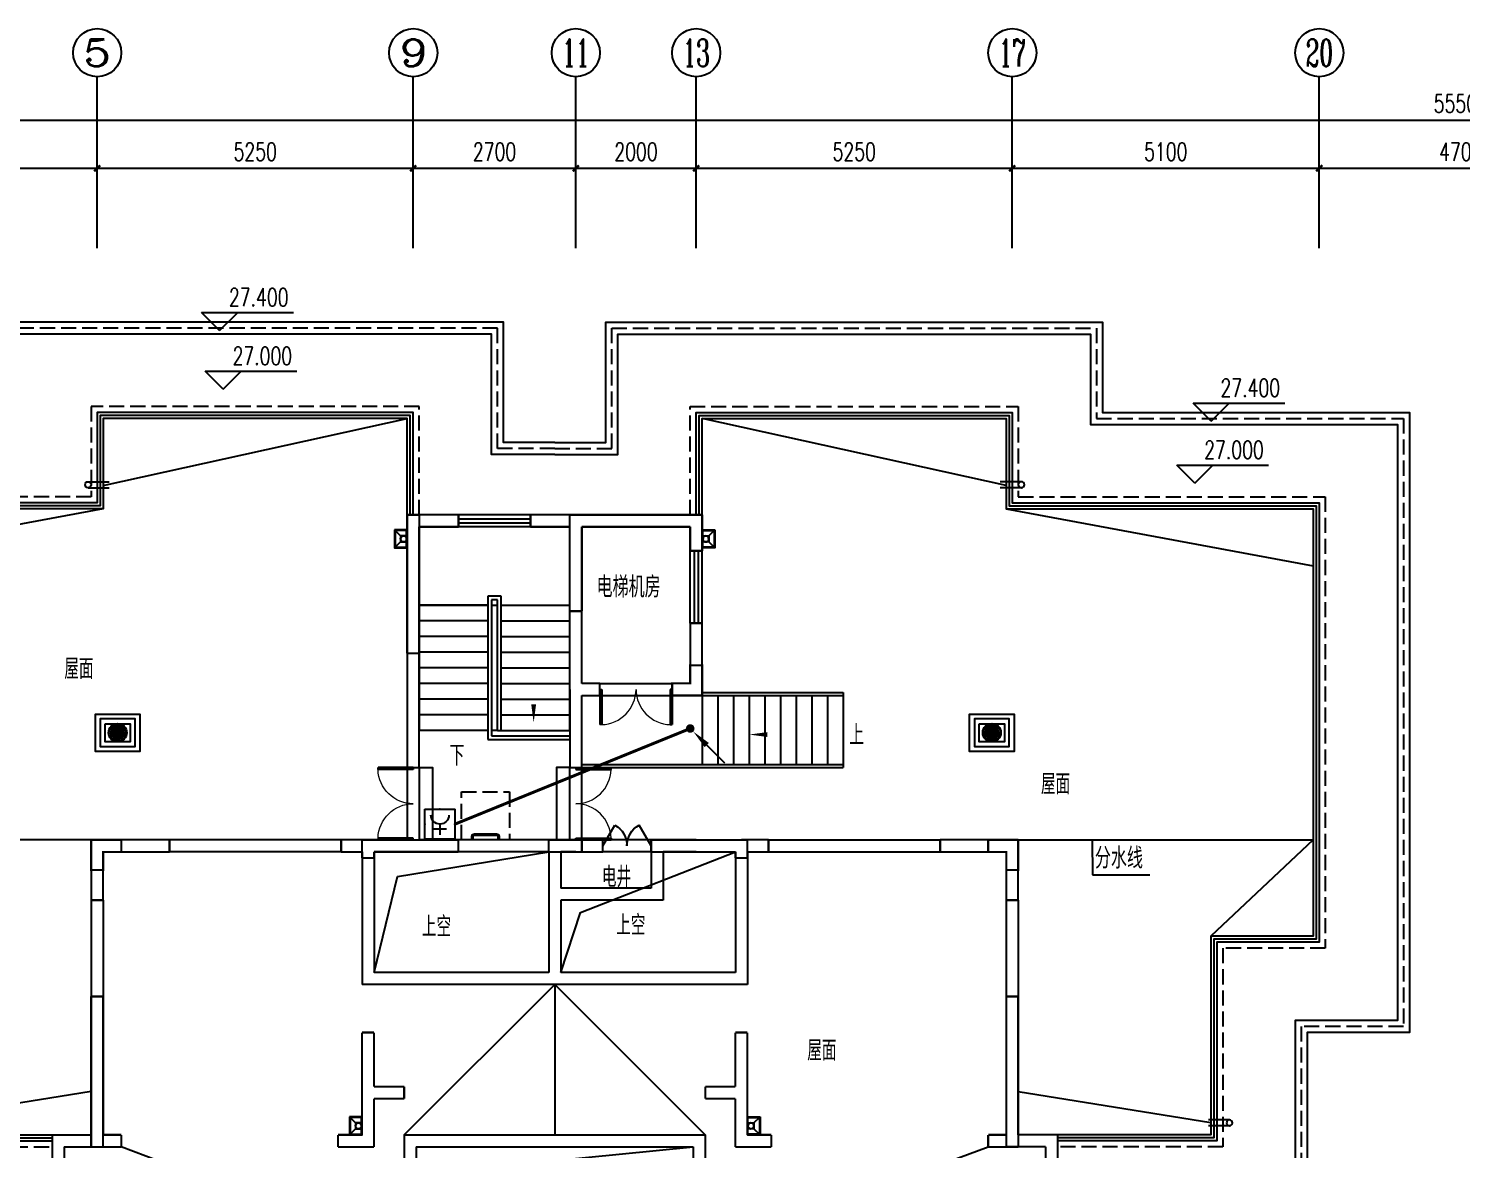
# Model space of a CAD drawing. Extents: x -993182 to -819982, y 169304 to 600104.
# Drawn here: x -888987 to -865189, y 243428 to 262045 of the extents above; entities that cross this region are included whole.
import ezdxf
from ezdxf.enums import TextEntityAlignment as Align

# ---------------------------------------------------------------- set-up
doc = ezdxf.new("R2010")
doc.units = 0
doc.header["$LTSCALE"] = 1000
doc.header["$MEASUREMENT"] = 0
doc.linetypes.add('DASH', pattern=[0.35, 0.25, -0.1])
for name, color, linetype in [('AXIS', 3, 'Continuous'), ('DIM_ELEV', 3, 'Continuous'), ('DIM_LEAD', 3, 'Continuous'), ('DIM_SYMB', 3, 'Continuous'), ('EQUIP-消防', 3, 'Continuous'), ('HATCH', 4, 'Continuous'), ('LWIRE', 4, 'Continuous'), ('PUB_HATCH', 8, 'Continuous'), ('PUB_TEXT', 7, 'Continuous'), ('STAIR', 2, 'Continuous'), ('WALL', 4, 'Continuous'), ('WINDOW', 2, 'Continuous'), ('WIRE-照明', 1, 'Continuous'), ('屋面', 139, 'Continuous'), ('栏杆', 169, 'Continuous'), ('面层', 215, 'Continuous')]:
    doc.layers.add(name, color=color, linetype=linetype)
doc.styles.add('_TCH_AXIS', font='COMPLEX', dxfattribs={"bigfont": 'GBCBIG'})
doc.styles.add('_TCH_DIM', font='SIMPLEX', dxfattribs={"bigfont": 'GBCBIG'})
doc.styles.add('_TCH_DIM_T3', font='SIMPLEX', dxfattribs={"width": 0.705882, "bigfont": 'GBCBIG'})
doc.styles.add('_TCH_WINDOW', font='ICED', dxfattribs={"width": 0.8, "height": 3.5, "bigfont": 'BZHZ'})
doc.styles.add('hnurban', font='tssdeng.shx', dxfattribs={"width": 0.8, "bigfont": 'tssdchn.shx'})
doc.styles.get("Standard").update_dxf_attribs({"font": 'gbenor.shx', "bigfont": 'gbcbig.shx'})
doc.dimstyles.new('_TCH_ARCH&&100', dxfattribs={"dimtxt": 297.5, "dimasz": 100, "dimexe": 250, "dimexo": 300, "dimgap": 126.25, "dimtad": 1, "dimdec": 0, "dimzin": 0, "dimdsep": 46, "dimtxsty": '_TCH_DIM_T3', "dimblk": 'ARCHTICK', "dimcen": 0.09, "dimclrt": 7, "dimazin": 2, "dimtfac": 1, "dimtdec": 0, "dimtix": 1, "dimtmove": 2, "dimatfit": 3, "dimfxl": 0, "dimtolj": 1, "dimtzin": 0, "dimarcsym": 0})

# ---------------------------------------------------------------- blocks, each defined once
blk = doc.blocks.new('A$C4E4A79F1')
at = {"color": 6}
for points in [[(0, 350), (0, 0)], [(100, 350), (100, 0)]]:
    blk.add_lwpolyline(points, dxfattribs=at)
blk.add_circle((50, 350), 50, dxfattribs=at)
blk = doc.blocks.new('A$C72BA2012')
at = {"color": 6}
for p, q in [((100, 200), (0, 300)), ((11, 290), (10, 290)), ((10, 290), (10, 10)), ((200, 290), (10, 290)), ((200, 10), (200, 290)), ((100, 100), (0, 0)), ((10, 10), (200, 10))]:
    blk.add_line(p, q, dxfattribs=at)
blk.add_lwpolyline([(0, 300), (0, 0), (210, 0), (210, 300), (0, 300)], dxfattribs=at)
blk.add_lwpolyline([(200, 100), (200, 200), (100, 200), (100, 100)], close=True, dxfattribs=at)
blk.add_circle((150, 150), 50, dxfattribs=at)
blk = doc.blocks.new('A$C26F86BD8')
at = {"color": 6}
for points in [[(0, 310), (0, 620), (370, 620), (740, 620), (740, 310), (740, 0), (370, 0), (0, 0)], [(660, 310), (660, 540), (370, 540), (80, 540), (80, 310), (80, 80), (370, 80), (660, 80)]]:
    blk.add_lwpolyline(points, close=True, dxfattribs=at)
blk.add_lwpolyline([(160, 460), (580, 460), (580, 160), (160, 160), (160, 460)], dxfattribs=at)
for radius in [151, 15.1, 5.03]:
    blk.add_circle((370, 310), radius, dxfattribs=at)
at = {"layer": 'PUB_HATCH'}
for centre, start, end in [((281, 197), 57.8627, 115.0689), ((313, 178), 72.8627, 130.0689), ((255, 224), 42.8627, 100.0689), ((350, 168), 87.8627, 145.0689), ((236, 256), 27.8627, 85.0689), ((387, 167), 102.8627, 160.0689), ((227, 293), 12.8627, 70.0689), ((424, 176), 117.8627, 175.0689), ((228, 330), 357.8627, 55.0689), ((456, 195), 132.8627, 190.0689), ((483, 221), 147.8627, 205.0689), ((238, 367), 342.8627, 40.0689), ((502, 253), 162.8627, 220.0689), ((512, 290), 177.8627, 235.0689), ((513, 327), 192.8627, 250.0689), ((504, 364), 207.8627, 265.0689), ((257, 399), 327.8627, 25.0689), ((485, 396), 222.8627, 280.0689), ((284, 425), 312.8627, 10.0689), ((459, 423), 237.8627, 295.0689), ((316, 444), 297.8627, 355.0689), ((427, 442), 252.8627, 310.0689), ((353, 453), 282.8627, 340.0689), ((390, 452), 267.8627, 325.0689)]:
    blk.add_arc(centre, 144, start, end, dxfattribs=at)
blk = doc.blocks.new('q6')
at = {"color": 3, "const_width": 35}
for points in [[(-508262, -607227), (-508262, -604927)], [(-508262, -604927), (-508062, -604927)], [(-508062, -607227), (-508062, -604927)], [(-505562, -604927), (-503362, -604927)], [(-505562, -606527), (-505562, -604927)], [(-503362, -605527), (-503362, -604927)], [(-505362, -605127), (-503562, -605127)], [(-505362, -606527), (-505362, -605127)], [(-503562, -605527), (-503562, -605127)], [(-503362, -605527), (-503562, -605527)], [(-505362, -606527), (-505562, -606527)], [(-508062, -607227), (-508262, -607227)], [(-509012, -610327), (-508262, -610327)], [(-509012, -610627), (-509012, -610327)], [(-508262, -610327), (-508262, -610327)], [(-508262, -610327), (-508062, -610327)], [(-508062, -610327), (-508062, -610327)], [(-508062, -610327), (-507412, -610327)], [(-507412, -610327), (-507412, -610527)], [(-504212, -610327), (-502612, -610327)], [(-504212, -610527), (-504212, -610327)], [(-502612, -610627), (-502612, -610327)], [(-508812, -610627), (-509012, -610627)], [(-508812, -610527), (-508262, -610527)], [(-508812, -610627), (-508812, -610527)], [(-508262, -610527), (-507412, -610527)], [(-504212, -610527), (-502812, -610527)], [(-502812, -610627), (-502812, -610527)], [(-502612, -610627), (-502812, -610627)], [(-513512, -615427), (-513512, -612927)], [(-513512, -612927), (-513312, -612927)], [(-513312, -615227), (-513312, -612927)], [(-498312, -615227), (-498312, -612927)], [(-498312, -612927), (-498112, -612927)], [(-498112, -615427), (-498112, -612927)], [(-509012, -614427), (-509012, -613527)], [(-509012, -613527), (-508812, -613527)], [(-508812, -614427), (-508812, -613527)], [(-502812, -614427), (-502812, -613527)], [(-502812, -613527), (-502612, -613527)], [(-502612, -614427), (-502612, -613527)], [(-509012, -615227), (-509012, -614427)], [(-508812, -614427), (-508312, -614427)], [(-508312, -614427), (-508312, -614627)], [(-503312, -614427), (-502812, -614427)], [(-503312, -614627), (-503312, -614427)], [(-502612, -615227), (-502612, -614427)], [(-508812, -615427), (-508812, -614627)], [(-508812, -614627), (-508312, -614627)], [(-503312, -614627), (-502812, -614627)], [(-502812, -615427), (-502812, -614627)], [(-513512, -615427), (-513012, -615427)], [(-513312, -615227), (-513012, -615227)], [(-513012, -615227), (-513012, -615427)], [(-509412, -615227), (-509012, -615227)], [(-509412, -615427), (-509412, -615227)], [(-509412, -615427), (-508812, -615427)], [(-502812, -615427), (-502212, -615427)], [(-502612, -615227), (-502212, -615227)], [(-502212, -615227), (-502212, -615427)], [(-498612, -615227), (-498312, -615227)], [(-498612, -615427), (-498612, -615227)], [(-498612, -615427), (-498112, -615427)]]:
    blk.add_lwpolyline(points, dxfattribs=at)
for points in [[(-503362, -607927), (-503362, -607427), (-503562, -607427), (-503562, -607727), (-503862, -607727), (-503862, -607927)], [(-513512, -610327), (-513512, -610827), (-513312, -610827), (-513312, -610527), (-513012, -610527), (-513012, -610327)], [(-505362, -610527), (-505362, -610327), (-505562, -610327), (-505562, -610327), (-505912, -610327), (-505912, -610527)], [(-498112, -610327), (-498612, -610327), (-498612, -610527), (-498312, -610527), (-498312, -610827), (-498112, -610827)]]:
    blk.add_lwpolyline(points, close=True, dxfattribs=at)
blk = doc.blocks.new('$WINLIB2D$00000001')
at = {"color": 0}
for points in [[(-0.5, 0.5), (-0.5, -0.5)], [(-0.5, 0.5), (0.5, 0.5)], [(0.5, -0.5), (0.5, 0.5)], [(0.5, 0.167), (-0.5, 0.167)], [(0.5, -0.167), (-0.5, -0.167)], [(-0.5, -0.5), (0.5, -0.5)]]:
    blk.add_lwpolyline(points, dxfattribs=at)
blk = doc.blocks.new('$DorLib2D$00000002')
for p, q in [((-0.5, 0), (-0.5, 0.4875)), ((-0.475, 0.4875), (-0.5, 0.4875)), ((-0.475, 0), (-0.475, 0.4875)), ((0.475, 0), (0.475, 0.4875)), ((0.475, 0.4875), (0.5, 0.4875)), ((0.5, 0), (0.5, 0.4875)), ((-0.5, 0), (-0.475, 0)), ((0.5, 0), (0.475, 0))]:
    blk.add_line(p, q)
at = {"lineweight": 13}
for centre, start, end in [((-0.4875, 0), 0, 88.53072), ((0.4875, 0), 91.46928, 180)]:
    blk.add_arc(centre, 0.4875, start, end, dxfattribs=at)
blk = doc.blocks.new('$DorLib2D$00000231')
at = {"color": 0}
for p, q in [((-0.5, 0), (-0.25, 0.433)), ((0.5, 0), (0.25, 0.433))]:
    blk.add_line(p, q, dxfattribs=at)
for centre, start, end in [((-0.5, 0), 0, 60), ((0.5, 0), 120, 180)]:
    blk.add_arc(centre, 0.5, start, end, dxfattribs=at)
blk = doc.blocks.new('_ArchTick')
at = {"color": 0, "linetype": 'ByBlock', "const_width": 0.4}
blk.add_lwpolyline([(-0.5, -0.5), (0.5, 0.5)], dxfattribs=at)
blk = doc.blocks.new('*D554')
at = {"layer": 'AXIS', "color": 0, "lineweight": -2}
for p, q in [((-254109, -485920), (-254109, -483544)), ((-198609, -485920), (-198609, -483544)), ((-254109, -483794), (-198609, -483794))]:
    blk.add_line(p, q, dxfattribs=at)
at = {"layer": 'Defpoints', "color": 0}
for p in [(-198609, -483794), (-254109, -486220), (-198609, -486220)]:
    blk.add_point(p, dxfattribs=at)
at = {"layer": 'AXIS', "color": 0, "lineweight": -2, "xscale": 100, "yscale": 100, "zscale": 100, "rotation": 180}
blk.add_blockref('_ArchTick', (-254109, -483794), dxfattribs=at)
at = {"layer": 'AXIS', "color": 0, "lineweight": -2, "xscale": 100, "yscale": 100, "zscale": 100}
blk.add_blockref('_ArchTick', (-198609, -483794), dxfattribs=at)
at = {"layer": 'AXIS', "color": 7, "insert": (-226359, -483519), "char_height": 297.5, "attachment_point": 5, "style": '_TCH_DIM_T3'}
blk.add_mtext('\\A1;55500', dxfattribs=at)
blk = doc.blocks.new('*D555')
at = {"layer": 'AXIS', "color": 0, "lineweight": -2}
for p, q in [((-254109, -485920), (-254109, -484344)), ((-249009, -485920), (-249009, -484344)), ((-254109, -484594), (-249009, -484594))]:
    blk.add_line(p, q, dxfattribs=at)
at = {"layer": 'Defpoints', "color": 0}
for p in [(-249009, -484594), (-254109, -486220), (-249009, -486220)]:
    blk.add_point(p, dxfattribs=at)
at = {"layer": 'AXIS', "color": 0, "lineweight": -2, "xscale": 100, "yscale": 100, "zscale": 100, "rotation": 180}
blk.add_blockref('_ArchTick', (-254109, -484594), dxfattribs=at)
at = {"layer": 'AXIS', "color": 0, "lineweight": -2, "xscale": 100, "yscale": 100, "zscale": 100}
blk.add_blockref('_ArchTick', (-249009, -484594), dxfattribs=at)
at = {"layer": 'AXIS', "color": 7, "insert": (-251559, -484319), "char_height": 297.5, "attachment_point": 5, "style": '_TCH_DIM_T3'}
blk.add_mtext('\\A1;5100', dxfattribs=at)
blk = doc.blocks.new('*D556')
at = {"layer": 'AXIS', "color": 0, "lineweight": -2}
for p, q in [((-249009, -485920), (-249009, -484344)), ((-243759, -485920), (-243759, -484344)), ((-249009, -484594), (-243759, -484594))]:
    blk.add_line(p, q, dxfattribs=at)
at = {"layer": 'Defpoints', "color": 0}
for p in [(-243759, -484594), (-249009, -486220), (-243759, -486220)]:
    blk.add_point(p, dxfattribs=at)
at = {"layer": 'AXIS', "color": 0, "lineweight": -2, "xscale": 100, "yscale": 100, "zscale": 100, "rotation": 180}
blk.add_blockref('_ArchTick', (-249009, -484594), dxfattribs=at)
at = {"layer": 'AXIS', "color": 0, "lineweight": -2, "xscale": 100, "yscale": 100, "zscale": 100}
blk.add_blockref('_ArchTick', (-243759, -484594), dxfattribs=at)
at = {"layer": 'AXIS', "color": 7, "insert": (-246384, -484319), "char_height": 297.5, "attachment_point": 5, "style": '_TCH_DIM_T3'}
blk.add_mtext('\\A1;5250', dxfattribs=at)
blk = doc.blocks.new('*D557')
at = {"layer": 'AXIS', "color": 0, "lineweight": -2}
for p, q in [((-243759, -485920), (-243759, -484344)), ((-241059, -485920), (-241059, -484344)), ((-243759, -484594), (-241059, -484594))]:
    blk.add_line(p, q, dxfattribs=at)
at = {"layer": 'Defpoints', "color": 0}
for p in [(-241059, -484594), (-243759, -486220), (-241059, -486220)]:
    blk.add_point(p, dxfattribs=at)
at = {"layer": 'AXIS', "color": 0, "lineweight": -2, "xscale": 100, "yscale": 100, "zscale": 100, "rotation": 180}
blk.add_blockref('_ArchTick', (-243759, -484594), dxfattribs=at)
at = {"layer": 'AXIS', "color": 0, "lineweight": -2, "xscale": 100, "yscale": 100, "zscale": 100}
blk.add_blockref('_ArchTick', (-241059, -484594), dxfattribs=at)
at = {"layer": 'AXIS', "color": 7, "insert": (-242409, -484319), "char_height": 297.5, "attachment_point": 5, "style": '_TCH_DIM_T3'}
blk.add_mtext('\\A1;2700', dxfattribs=at)
blk = doc.blocks.new('*D558')
at = {"layer": 'AXIS', "color": 0, "lineweight": -2}
for p, q in [((-241059, -485920), (-241059, -484344)), ((-239059, -485920), (-239059, -484344)), ((-241059, -484594), (-239059, -484594))]:
    blk.add_line(p, q, dxfattribs=at)
at = {"layer": 'Defpoints', "color": 0}
for p in [(-239059, -484594), (-241059, -486220), (-239059, -486220)]:
    blk.add_point(p, dxfattribs=at)
at = {"layer": 'AXIS', "color": 0, "lineweight": -2, "xscale": 100, "yscale": 100, "zscale": 100, "rotation": 180}
blk.add_blockref('_ArchTick', (-241059, -484594), dxfattribs=at)
at = {"layer": 'AXIS', "color": 0, "lineweight": -2, "xscale": 100, "yscale": 100, "zscale": 100}
blk.add_blockref('_ArchTick', (-239059, -484594), dxfattribs=at)
at = {"layer": 'AXIS', "color": 7, "insert": (-240059, -484319), "char_height": 297.5, "attachment_point": 5, "style": '_TCH_DIM_T3'}
blk.add_mtext('\\A1;2000', dxfattribs=at)
blk = doc.blocks.new('*D559')
at = {"layer": 'AXIS', "color": 0, "lineweight": -2}
for p, q in [((-239059, -485920), (-239059, -484344)), ((-233809, -485920), (-233809, -484344)), ((-239059, -484594), (-233809, -484594))]:
    blk.add_line(p, q, dxfattribs=at)
at = {"layer": 'Defpoints', "color": 0}
for p in [(-233809, -484594), (-239059, -486220), (-233809, -486220)]:
    blk.add_point(p, dxfattribs=at)
at = {"layer": 'AXIS', "color": 0, "lineweight": -2, "xscale": 100, "yscale": 100, "zscale": 100, "rotation": 180}
blk.add_blockref('_ArchTick', (-239059, -484594), dxfattribs=at)
at = {"layer": 'AXIS', "color": 0, "lineweight": -2, "xscale": 100, "yscale": 100, "zscale": 100}
blk.add_blockref('_ArchTick', (-233809, -484594), dxfattribs=at)
at = {"layer": 'AXIS', "color": 7, "insert": (-236434, -484319), "char_height": 297.5, "attachment_point": 5, "style": '_TCH_DIM_T3'}
blk.add_mtext('\\A1;5250', dxfattribs=at)
blk = doc.blocks.new('*D560')
at = {"layer": 'AXIS', "color": 0, "lineweight": -2}
for p, q in [((-233809, -485920), (-233809, -484344)), ((-228709, -485920), (-228709, -484344)), ((-233809, -484594), (-228709, -484594))]:
    blk.add_line(p, q, dxfattribs=at)
at = {"layer": 'Defpoints', "color": 0}
for p in [(-228709, -484594), (-233809, -486220), (-228709, -486220)]:
    blk.add_point(p, dxfattribs=at)
at = {"layer": 'AXIS', "color": 0, "lineweight": -2, "xscale": 100, "yscale": 100, "zscale": 100, "rotation": 180}
blk.add_blockref('_ArchTick', (-233809, -484594), dxfattribs=at)
at = {"layer": 'AXIS', "color": 0, "lineweight": -2, "xscale": 100, "yscale": 100, "zscale": 100}
blk.add_blockref('_ArchTick', (-228709, -484594), dxfattribs=at)
at = {"layer": 'AXIS', "color": 7, "insert": (-231259, -484319), "char_height": 297.5, "attachment_point": 5, "style": '_TCH_DIM_T3'}
blk.add_mtext('\\A1;5100', dxfattribs=at)
blk = doc.blocks.new('*D561')
at = {"layer": 'AXIS', "color": 0, "lineweight": -2}
for p, q in [((-228709, -485920), (-228709, -484344)), ((-224009, -485920), (-224009, -484344)), ((-228709, -484594), (-224009, -484594))]:
    blk.add_line(p, q, dxfattribs=at)
at = {"layer": 'Defpoints', "color": 0}
for p in [(-224009, -484594), (-228709, -486220), (-224009, -486220)]:
    blk.add_point(p, dxfattribs=at)
at = {"layer": 'AXIS', "color": 0, "lineweight": -2, "xscale": 100, "yscale": 100, "zscale": 100, "rotation": 180}
blk.add_blockref('_ArchTick', (-228709, -484594), dxfattribs=at)
at = {"layer": 'AXIS', "color": 0, "lineweight": -2, "xscale": 100, "yscale": 100, "zscale": 100}
blk.add_blockref('_ArchTick', (-224009, -484594), dxfattribs=at)
at = {"layer": 'AXIS', "color": 7, "insert": (-226359, -484319), "char_height": 297.5, "attachment_point": 5, "style": '_TCH_DIM_T3'}
blk.add_mtext('\\A1;4700', dxfattribs=at)
blk = doc.blocks.new('$equip$00002656')
for p, q in [((-0.5, 1), (-0.5, 0)), ((0.5, 1), (-0.5, 1)), ((0.5, 0), (0.5, 1)), ((0, 0.5), (0, 0.15)), ((-0.5, 0), (0.5, 0)), ((-0.219, 0.331), (0.222, 0.331))]:
    blk.add_line(p, q)
at = {"const_width": 0.04}
blk.add_lwpolyline([(-0.5, 1), (0.5, 1), (0.5, 0), (-0.5, 0), (-0.5, 1), (0.5, 1)], dxfattribs=at)
blk.add_arc((0, 0.8), 0.3, 180, 0)
for p in [(0, 1), (-0.5, 0.5), (0.5, 0.5), (0, 0)]:
    blk.add_point(p)
at = {"color": 7, "flags": 1}
for tag, height, p in [('B', 0.4, (0.762, 0.292)), ('A', 0.00002, (0, 0))]:
    blk.add_attdef(tag, text='', height=height, dxfattribs=at).set_placement(p, align=Align.MIDDLE_CENTER)
blk = doc.blocks.new('$TelecSys$00000081')
for p, q in [((0.104, 0.104), (0.104, 0.104)), ((-0.104, -0.104), (-0.104, -0.104)), ((-1.15, -1.15), (-0.55, -0.55))]:
    blk.add_line(p, q)
at = {"const_width": 0.142}
blk.add_lwpolyline([(0.071, 0, 1), (-0.071, 0, 1)], format="xyb", close=True, dxfattribs=at)
blk.add_solid([(-0.62, -0.48), (-0.48, -0.62), (-0.1, -0.1)])
at = {"width": 0.8, "flags": 9}
blk.add_attdef('A', (0, 0), '', height=0.00002, rotation=180, dxfattribs=at)
blk = doc.blocks.new('5#、7#楼参照')
at = {"color": 6}
for points in [[(-248908.8, -489864), (-243858.8, -488750.4)], [(-233908.8, -489864), (-238958.8, -488750.4)], [(-248908.8, -490250.4), (-254008.8, -491198)], [(-233908.8, -490250.4), (-228808.8, -491198)], [(-249108.8, -495750.4), (-254008.8, -495750.4)], [(-233708.8, -495750.4), (-228808.8, -495750.4)], [(-228808.8, -495750.4), (-230508.8, -497350.4)], [(-243908.8, -500650.4), (-241408.8, -498150.4)], [(-241408.8, -498150.4), (-241408.8, -500650.4)], [(-241408.8, -498150.4), (-238908.8, -500650.4)], [(-249108.8, -499929.5), (-252308.8, -500447)], [(-233708.8, -499929.5), (-230508.8, -500447)], [(-244306.5, -502479), (-248608.8, -500850.4)], [(-238602.5, -502479), (-234208.8, -500850.4)]]:
    blk.add_lwpolyline(points, dxfattribs=at)
for points in [[(-244408.8, -497950.4), (-244020.5, -496359.5), (-241508.8, -495950.4)], [(-241308.8, -497950.4), (-240982, -496955.5), (-238408.8, -495950.4)], [(-243708.8, -502640), (-243303.1, -501266), (-239108.8, -500850.4)]]:
    blk.add_lwpolyline(points)
at = {"layer": 'AXIS'}
for p, q in [((-249008.8, -485274.7), (-249008.8, -483074.4)), ((-243758.8, -485274.7), (-243758.8, -483074.4)), ((-241058.8, -485274.7), (-241058.8, -483074.4)), ((-239058.8, -485274.7), (-239058.8, -483074.4)), ((-233808.8, -485274.7), (-233808.8, -483074.4)), ((-228708.8, -485274.7), (-228708.8, -483074.4))]:
    blk.add_line(p, q, dxfattribs=at)
for centre in [(-249008.8, -482674.4), (-243758.8, -482674.4), (-241058.8, -482674.4), (-239058.8, -482674.4), (-233808.8, -482674.4), (-228708.8, -482674.4)]:
    blk.add_circle(centre, 400, dxfattribs=at)
at = {"layer": 'DIM_ELEV'}
for p, q in [((-246975, -487290), (-247275, -486990)), ((-247275, -486990), (-245750.2, -486990)), ((-246975, -487290), (-246675, -486990)), ((-246915, -488265), (-247215, -487965)), ((-247215, -487965), (-245690.2, -487965)), ((-246915, -488265), (-246615, -487965)), ((-230504.8, -488794.9), (-230804.8, -488494.9)), ((-230804.8, -488494.9), (-229280, -488494.9)), ((-230504.8, -488794.9), (-230204.8, -488494.9)), ((-230775.4, -489824.5), (-231075.4, -489524.5)), ((-231075.4, -489524.5), (-229550.6, -489524.5)), ((-230775.4, -489824.5), (-230475.4, -489524.5))]:
    blk.add_line(p, q, dxfattribs=at)
at = {"layer": 'DIM_LEAD'}
for p, q in [((-232480, -495750.4), (-232476.8, -496331.8)), ((-232476.8, -496331.8), (-231524.2, -496331.8))]:
    blk.add_line(p, q, dxfattribs=at)
at = {"layer": 'DIM_SYMB'}
for points in [[(-243058.8, -494060.4, 0, 0, 0), (-243058.8, -491200.4, 0, 0, 0), (-241758.8, -491200.4, 0, 0, 0), (-241758.8, -493800.4, 0, 80, 0), (-241758.8, -493500.4, 0, 0, 0)], [(-236618.8, -494000.4, 0, 0, 0), (-238178.8, -494000.4, 0, 80, 0), (-237878.8, -494000.4, 0, 0, 0)]]:
    blk.add_lwpolyline(points, format="xyseb", dxfattribs=at)
at = {"layer": 'HATCH', "linetype": 'DASH'}
blk.add_lwpolyline([(-242958.8, -494950.4), (-242158.8, -494950.4), (-242158.8, -495750.4), (-242958.8, -495750.4), (-242958.8, -494950.4)], dxfattribs=at)
at = {"layer": 'STAIR'}
for p, q in [((-241158.8, -490550.4), (-243658.8, -490550.4)), ((-243658.8, -490550.4), (-243658.8, -491850.4)), ((-241158.8, -491850.4), (-241158.8, -490550.4)), ((-243658.8, -491850.4), (-243658.8, -493930.4)), ((-242518.8, -491850.4), (-243658.8, -491850.4)), ((-243658.8, -491850.4), (-242518.8, -491850.4)), ((-242298.8, -491700.4), (-242518.8, -491700.4)), ((-242518.8, -491700.4), (-242518.8, -494080.4)), ((-242358.8, -491760.4), (-242458.8, -491760.4)), ((-242458.8, -491760.4), (-242458.8, -494020.4)), ((-242458.8, -491850.4), (-242458.8, -493930.4)), ((-242458.8, -491850.4), (-242358.8, -491850.4)), ((-242358.8, -493930.4), (-242358.8, -491760.4)), ((-242358.8, -493930.4), (-242358.8, -491850.4)), ((-242298.8, -493930.4), (-242298.8, -491700.4)), ((-242298.8, -491850.4), (-241158.8, -491850.4)), ((-242298.8, -491850.4), (-241158.8, -491850.4)), ((-241158.8, -493930.4), (-241158.8, -491850.4)), ((-242518.8, -492110.4), (-243658.8, -492110.4)), ((-242298.8, -492110.4), (-241158.8, -492110.4)), ((-242518.8, -492370.4), (-243658.8, -492370.4)), ((-242298.8, -492370.4), (-241158.8, -492370.4)), ((-242518.8, -492630.4), (-243658.8, -492630.4)), ((-242298.8, -492630.4), (-241158.8, -492630.4)), ((-242518.8, -492890.4), (-243658.8, -492890.4)), ((-242298.8, -492890.4), (-241158.8, -492890.4)), ((-242518.8, -493150.4), (-243658.8, -493150.4)), ((-242298.8, -493150.4), (-241158.8, -493150.4)), ((-242518.8, -493410.4), (-243658.8, -493410.4)), ((-242298.8, -493410.4), (-241158.8, -493410.4)), ((-238958.8, -493350.4), (-238958.8, -494500.4)), ((-242518.8, -493670.4), (-243658.8, -493670.4)), ((-242298.8, -493670.4), (-241158.8, -493670.4)), ((-242518.8, -493930.4), (-243658.8, -493930.4)), ((-242358.8, -493930.4), (-242458.8, -493930.4)), ((-242458.8, -494020.4), (-241158.8, -494020.4)), ((-242358.8, -493930.4), (-242298.8, -493930.4)), ((-242358.8, -493930.4), (-242298.8, -493930.4)), ((-242298.8, -493930.4), (-241158.8, -493930.4)), ((-241158.8, -494020.4), (-241158.8, -494080.4)), ((-242518.8, -494080.4), (-241158.8, -494080.4))]:
    blk.add_line(p, q, dxfattribs=at)
for points in [[(-238958.8, -493300.4), (-236618.8, -493300.4)], [(-236618.8, -493300.4), (-236618.8, -494550.4)], [(-238958.8, -493350.4), (-238958.8, -494500.4)], [(-238958.8, -493350.4), (-236618.8, -493350.4)], [(-238698.8, -493350.4), (-238698.8, -494500.4)], [(-238438.8, -493350.4), (-238438.8, -494500.4)], [(-238178.8, -493350.4), (-238178.8, -494500.4)], [(-237918.8, -493350.4), (-237918.8, -494500.4)], [(-237658.8, -493350.4), (-237658.8, -494500.4)], [(-237658.8, -493350.4), (-237658.8, -494500.4)], [(-237398.8, -493350.4), (-237398.8, -494500.4)], [(-237138.8, -493350.4), (-237138.8, -494500.4)], [(-236878.8, -493350.4), (-236878.8, -494500.4)], [(-240958.8, -494500.4), (-236618.8, -494500.4)], [(-240958.8, -494550.4), (-236618.8, -494550.4)]]:
    blk.add_lwpolyline(points, dxfattribs=at)
for points in [[(-242783.8, -495750.4), (-242783.8, -495690.4, -0.4142136), (-242743.8, -495650.4), (-242373.8, -495650.4, -0.4142136), (-242333.8, -495690.4), (-242333.8, -495750.4)], [(-242763.8, -495750.4), (-242763.8, -495700.4, -0.4142136), (-242733.8, -495670.4), (-242383.8, -495670.4, -0.4142136), (-242353.8, -495700.4), (-242353.8, -495750.4)]]:
    blk.add_lwpolyline(points, format="xyb", dxfattribs=at)
at = {"layer": 'WALL'}
for p, q in [((-243858.8, -490350.4), (-243858.8, -494550.4)), ((-243008.8, -490350.4), (-243858.8, -490350.4)), ((-243008.8, -490550.4), (-243008.8, -490350.4)), ((-241058.8, -490350.4), (-241808.8, -490350.4)), ((-241808.8, -490350.4), (-241808.8, -490550.4)), ((-241058.8, -490350.4), (-238958.8, -490350.4)), ((-238958.8, -490950.4), (-238958.8, -490350.4)), ((-243658.8, -494550.4), (-243658.8, -490550.4)), ((-243658.8, -490550.4), (-243008.8, -490550.4)), ((-241808.8, -490550.4), (-241158.8, -490550.4)), ((-241158.8, -493250.4), (-241158.8, -490550.4)), ((-240958.8, -493150.4), (-240958.8, -490550.4)), ((-240958.8, -490550.4), (-239158.8, -490550.4)), ((-239158.8, -490550.4), (-239158.8, -490950.4)), ((-239158.8, -490950.4), (-238958.8, -490950.4)), ((-238958.8, -492150.4), (-239158.8, -492150.4)), ((-239158.8, -492150.4), (-239158.8, -493150.4)), ((-238958.8, -493350.4), (-238958.8, -492150.4)), ((-241158.8, -493250.4), (-241158.8, -494550.4)), ((-240658.8, -493150.4), (-240958.8, -493150.4)), ((-240658.8, -493350.4), (-240658.8, -493150.4)), ((-239158.8, -493150.4), (-239458.8, -493150.4)), ((-239458.8, -493150.4), (-239458.8, -493350.4)), ((-240958.8, -494550.4), (-240958.8, -493350.4)), ((-240958.8, -493350.4), (-240658.8, -493350.4)), ((-239458.8, -493350.4), (-238958.8, -493350.4)), ((-243858.8, -494550.4), (-243658.8, -494550.4)), ((-241158.8, -494550.4), (-240958.8, -494550.4)), ((-249108.8, -495750.4), (-249108.8, -496750.4)), ((-247808.8, -495750.4), (-249108.8, -495750.4)), ((-247808.8, -495950.4), (-247808.8, -495750.4)), ((-244508.8, -495750.4), (-244958.8, -495750.4)), ((-244958.8, -495750.4), (-244958.8, -495950.4)), ((-243858.8, -495750.4), (-244508.8, -495750.4)), ((-243858.8, -495750.4), (-243658.8, -495750.4)), ((-241408.8, -495750.4), (-243658.8, -495750.4)), ((-241158.8, -495750.4), (-241408.8, -495750.4)), ((-240958.8, -495750.4), (-241158.8, -495750.4)), ((-240608.8, -495750.4), (-240958.8, -495750.4)), ((-240608.8, -495950.4), (-240608.8, -495750.4)), ((-239708.8, -495750.4), (-239808.8, -495750.4)), ((-239808.8, -495750.4), (-239808.8, -495950.4)), ((-239058.8, -495750.4), (-239708.8, -495750.4)), ((-239058.8, -495750.4), (-238308.8, -495750.4)), ((-237858.8, -495750.4), (-238308.8, -495750.4)), ((-237858.8, -495950.4), (-237858.8, -495750.4)), ((-233708.8, -495750.4), (-235008.8, -495750.4)), ((-235008.8, -495750.4), (-235008.8, -495950.4)), ((-233708.8, -496750.4), (-233708.8, -495750.4)), ((-248908.8, -496750.4), (-248908.8, -495950.4)), ((-248908.8, -495950.4), (-247808.8, -495950.4)), ((-244958.8, -495950.4), (-244608.8, -495950.4)), ((-244608.8, -495950.4), (-244608.8, -498150.4)), ((-243758.8, -495950.4), (-244408.8, -495950.4)), ((-244408.8, -495950.4), (-244408.8, -497950.4)), ((-241508.8, -495950.4), (-243758.8, -495950.4)), ((-241508.8, -495950.4), (-241508.8, -496650.4)), ((-241058.8, -495950.4), (-241308.8, -495950.4)), ((-241308.8, -495950.4), (-241308.8, -496550.4)), ((-241058.8, -495950.4), (-240608.8, -495950.4)), ((-239808.8, -495950.4), (-239808.8, -496550.4)), ((-239058.8, -495950.4), (-239608.8, -495950.4)), ((-239608.8, -495950.4), (-239608.8, -496750.4)), ((-239058.8, -495950.4), (-238408.8, -495950.4)), ((-238408.8, -495950.4), (-238408.8, -497950.4)), ((-238208.8, -495950.4), (-238208.8, -498150.4)), ((-238208.8, -495950.4), (-237858.8, -495950.4)), ((-235008.8, -495950.4), (-233908.8, -495950.4)), ((-233908.8, -495950.4), (-233908.8, -496750.4)), ((-241508.8, -496650.4), (-241508.8, -497950.4)), ((-239808.8, -496550.4), (-241308.8, -496550.4)), ((-249108.8, -496750.4), (-248908.8, -496750.4)), ((-239608.8, -496750.4), (-241308.8, -496750.4)), ((-241308.8, -496750.4), (-241308.8, -497950.4)), ((-233908.8, -496750.4), (-233708.8, -496750.4)), ((-241508.8, -497950.4), (-244408.8, -497950.4)), ((-238408.8, -497950.4), (-241308.8, -497950.4)), ((-241408.8, -498150.4), (-244608.8, -498150.4)), ((-238208.8, -498150.4), (-241408.8, -498150.4)), ((-248908.8, -498350.4), (-249108.8, -498350.4)), ((-249108.8, -498350.4), (-249108.8, -500650.4)), ((-248908.8, -500850.4), (-248908.8, -498350.4)), ((-233708.8, -498350.4), (-233908.8, -498350.4)), ((-233908.8, -498350.4), (-233908.8, -500850.4)), ((-233708.8, -500650.4), (-233708.8, -498350.4)), ((-249758.8, -500650.4), (-249758.8, -502950.4)), ((-249758.8, -500650.4), (-249108.8, -500650.4)), ((-243908.8, -500650.4), (-243908.8, -502650.4)), ((-243908.8, -500650.4), (-238908.8, -500650.4)), ((-238908.8, -500650.4), (-238908.8, -502650.4)), ((-233058.8, -500650.4), (-233708.8, -500650.4)), ((-233058.8, -500650.4), (-233058.8, -502950.4)), ((-249558.8, -500850.4), (-249558.8, -502650.4)), ((-249558.8, -500850.4), (-248908.8, -500850.4)), ((-243708.8, -500850.4), (-243708.8, -502950.4)), ((-243708.8, -500850.4), (-239108.8, -500850.4)), ((-239108.8, -500850.4), (-239108.8, -502950.4)), ((-233258.8, -500850.4), (-233908.8, -500850.4)), ((-233258.8, -500850.4), (-233258.8, -502650.4))]:
    blk.add_line(p, q, dxfattribs=at)
at = {"layer": 'WINDOW'}
for p, q in [((-240658.8, -493150.4, 0), (-239458.8, -493150.4, 0)), ((-240658.8, -493350.4, 0), (-239458.8, -493350.4, 0)), ((-243858.8, -494550.4, 0), (-243858.8, -495750.4, 0)), ((-243658.8, -494550.4, 0), (-243658.8, -495750.4, 0)), ((-241158.8, -495750.4, 0), (-241158.8, -494550.4, 0)), ((-240958.8, -495750.4, 0), (-240958.8, -494550.4, 0)), ((-244958.8, -495750.4), (-247808.8, -495750.4)), ((-239808.8, -495750.4, 0), (-240608.8, -495750.4, 0)), ((-237858.8, -495750.4), (-235008.8, -495750.4)), ((-244958.8, -495950.4), (-247808.8, -495950.4)), ((-239808.8, -495950.4, 0), (-240608.8, -495950.4, 0)), ((-237858.8, -495950.4), (-235008.8, -495950.4)), ((-249108.8, -496750.4), (-249108.8, -498350.4)), ((-248908.8, -496750.4), (-248908.8, -498350.4)), ((-233908.8, -496750.4), (-233908.8, -498350.4)), ((-233708.8, -496750.4), (-233708.8, -498350.4))]:
    blk.add_line(p, q, dxfattribs=at)
at = {"layer": 'WINDOW', "linetype": 'DASH'}
for p, q in [((-247808.8, -495750.4), (-247808.8, -495950.4)), ((-244958.8, -495950.4), (-244958.8, -495750.4)), ((-237858.8, -495750.4), (-237858.8, -495950.4)), ((-235008.8, -495950.4), (-235008.8, -495750.4)), ((-248908.8, -496750.4), (-249108.8, -496750.4)), ((-233708.8, -496750.4), (-233908.8, -496750.4)), ((-249108.8, -498350.4), (-248908.8, -498350.4)), ((-233908.8, -498350.4), (-233708.8, -498350.4))]:
    blk.add_line(p, q, dxfattribs=at)
at = {"layer": 'WINDOW'}
for points in [[(-243658.8, -494550.4), (-243438.8, -494550.4), (-243438.8, -495750.4)], [(-241158.8, -494550.4), (-241378.8, -494550.4), (-241378.8, -495750.4)]]:
    blk.add_lwpolyline(points, dxfattribs=at)
at = {"layer": '屋面', "color": 152}
for points in [[(-241408.8, -489150.4), (-242258.8, -489150.4), (-242258.8, -487150.4), (-250508.8, -487150.4), (-250508.8, -488650.4), (-255608.8, -488650.4), (-255608.8, -498950.4), (-253908.8, -498950.4), (-253908.8, -502250.4), (-249758.8, -502250.4)], [(-241408.8, -489350.4), (-242458.8, -489350.4), (-242458.8, -487350.4), (-250308.8, -487350.4), (-250308.8, -488850.4), (-255408.8, -488850.4), (-255408.8, -498750.4), (-253708.8, -498750.4), (-253708.8, -502050.4), (-249758.8, -502050.4)], [(-241408.8, -489150.4), (-240558.8, -489150.4), (-240558.8, -487150.4), (-232308.8, -487150.4), (-232308.8, -488650.4), (-227208.8, -488650.4), (-227208.8, -498950.4), (-228908.8, -498950.4), (-228908.8, -502250.4), (-233058.8, -502250.4)], [(-241408.8, -489350.4), (-240358.8, -489350.4), (-240358.8, -487350.4), (-232508.8, -487350.4), (-232508.8, -488850.4), (-227408.8, -488850.4), (-227408.8, -498750.4), (-229108.8, -498750.4), (-229108.8, -502050.4), (-233058.8, -502050.4)], [(-243858.8, -490350.4), (-243858.8, -488750.4), (-248908.8, -488750.4), (-248908.8, -490250.4), (-254008.8, -490250.4), (-254008.8, -497350.4), (-252308.8, -497350.4), (-252308.8, -500650.4), (-249758.8, -500650.4)], [(-238958.8, -490350.4), (-238958.8, -488750.4), (-233908.8, -488750.4), (-233908.8, -490250.4), (-228808.8, -490250.4), (-228808.8, -497350.4), (-230508.8, -497350.4), (-230508.8, -500650.4), (-233058.8, -500650.4)]]:
    blk.add_lwpolyline(points, dxfattribs=at)
at = {"layer": '屋面', "color": 152, "linetype": 'DASH'}
for points in [[(-241408.8, -489250.4), (-242358.8, -489250.4), (-242358.8, -487250.4), (-250408.8, -487250.4), (-250408.8, -488750.4), (-255508.8, -488750.4), (-255508.8, -498850.4), (-253808.8, -498850.4), (-253808.8, -502150.4), (-249758.8, -502150.4)], [(-241408.8, -489250.4), (-240458.8, -489250.4), (-240458.8, -487250.4), (-232408.8, -487250.4), (-232408.8, -488750.4), (-227308.8, -488750.4), (-227308.8, -498850.4), (-229008.8, -498850.4), (-229008.8, -502150.4), (-233058.8, -502150.4)], [(-243658.8, -490350.4), (-243658.8, -490350.4), (-243658.8, -488550.4), (-249108.8, -488550.4), (-249108.8, -490050.4), (-254208.8, -490050.4), (-254208.8, -497550.4), (-252508.8, -497550.4), (-252508.8, -500850.4), (-249758.8, -500850.4)], [(-239158.8, -490350.4), (-239158.8, -490350.4), (-239158.8, -488550.4), (-233708.8, -488550.4), (-233708.8, -490050.4), (-228608.8, -490050.4), (-228608.8, -497550.4), (-230308.8, -497550.4), (-230308.8, -500850.4), (-233058.8, -500850.4)]]:
    blk.add_lwpolyline(points, dxfattribs=at)
at = {"layer": '栏杆'}
for points in [[(-243758.8, -490350.4), (-243758.8, -488650.4), (-249008.8, -488650.4), (-249008.8, -490150.4), (-254108.8, -490150.4), (-254108.8, -497450.4), (-252408.8, -497450.4), (-252408.8, -500750.4), (-249758.8, -500750.4)], [(-243808.8, -490350.4), (-243808.8, -488700.4), (-248958.8, -488700.4), (-248958.8, -490200.4), (-254058.8, -490200.4), (-254058.8, -497400.4), (-252358.8, -497400.4), (-252358.8, -500700.4), (-249758.8, -500700.4)], [(-239058.8, -490350.4), (-239058.8, -488650.4), (-233808.8, -488650.4), (-233808.8, -490150.4), (-228708.8, -490150.4), (-228708.8, -497450.4), (-230408.8, -497450.4), (-230408.8, -500750.4), (-233058.8, -500750.4)], [(-239008.8, -490350.4), (-239008.8, -488700.4), (-233858.8, -488700.4), (-233858.8, -490200.4), (-228758.8, -490200.4), (-228758.8, -497400.4), (-230458.8, -497400.4), (-230458.8, -500700.4), (-233058.8, -500700.4)]]:
    blk.add_lwpolyline(points, dxfattribs=at)
at = {"color": 6, "rotation": 90}
blk.add_blockref('A$C4E4A79F1', (-248809.5, -489900.4), dxfattribs=at)
at = {"color": 6, "xscale": -1}
for p, rotation in [((-234008.1, -489900.4), 270), ((-230550.6, -500500.4), 269.9999999999898)]:
    blk.add_blockref('A$C4E4A79F1', p, dxfattribs=dict(at, rotation=rotation))
at = {"color": 6}
for name, p in [('A$C72BA2012', (-244068.8, -490900.4)), ('A$C26F86BD8', (-249038.8, -494280.4)), ('A$C26F86BD8', (-234518.8, -494280.4)), ('A$C72BA2012', (-244818.8, -500650.4))]:
    blk.add_blockref(name, p, dxfattribs=at)
at = {"color": 6, "xscale": -1}
for p in [(-238748.8, -490900.4), (-237998.8, -500650.4)]:
    blk.add_blockref('A$C72BA2012', p, dxfattribs=at)
at = {"layer": 'WINDOW'}
for name, p, xscale, yscale, zscale, rotation in [('$WINLIB2D$00000001', (-242408.8, -490450.4), -1200, -200, -1200, 9.651644340476064e-08), ('$WINLIB2D$00000001', (-239058.8, -491550.4), -1200, -200, -1200, 270), ('$DorLib2D$00000002', (-243758.8, -495150.4), 1200, -1200, 1200, 270), ('$DorLib2D$00000002', (-241058.8, -495150.4), -1200, -1200, -1200, 89.9999995743914), ('$DorLib2D$00000231', (-240208.8, -495850.4), 800, -800, 800, 179.9999999999951)]:
    blk.add_blockref(name, p, dxfattribs=dict(at, xscale=xscale, yscale=yscale, zscale=zscale, rotation=rotation))
at = {"layer": 'WINDOW', "xscale": -1200, "yscale": -1200, "zscale": -1200}
blk.add_blockref('$DorLib2D$00000002', (-240058.8, -493250.4), dxfattribs=at)
at = {"layer": '面层'}
blk.add_blockref('q6', (264403, 114576.6), dxfattribs=at)
at = {"layer": 'AXIS', "color": 7, "style": '_TCH_AXIS'}
for s, height, width, p, p2 in [('5', 452.5, 1.5, (-249235.1, -482900.7), (-248782.5, -482900.7)), ('9', 452.5, 1.5, (-243985.1, -482900.7), (-243532.5, -482900.7)), ('11', 452.55, 0.875, (-241285.1, -482900.7), (-240832.5, -482900.7)), ('13', 452.55, 0.724138, (-239285.1, -482900.7), (-238832.5, -482900.7)), ('17', 452.55, 0.724138, (-234035.1, -482900.7), (-233582.5, -482900.7)), ('20', 452.55, 0.617647, (-228935.1, -482900.7), (-228482.5, -482900.7))]:
    blk.add_text(s, height=height, dxfattribs=dict(at, width=width)).set_placement(p, p2, align=Align.FIT)
at = {"layer": 'DIM_ELEV', "color": 7, "style": '_TCH_DIM', "width": 0.705882}
for s, p in [('27.400', (-246820.2, -486885)), ('27.000', (-246760.2, -487860)), ('27.400', (-230350, -488389.9)), ('27.000', (-230620.6, -489419.5))]:
    blk.add_text(s, height=297.5, dxfattribs=at).set_placement(p)
at = {"layer": 'DIM_LEAD', "color": 7, "style": '_TCH_WINDOW', "width": 0.8}
blk.add_text('分水线', height=350, dxfattribs=at).set_placement((-232436.1, -496226.8))
at = {"layer": 'DIM_SYMB', "color": 7, "style": '_TCH_DIM'}
for s, p in [('上', (-236513.8, -494175.4)), ('下', (-243153.7, -494515.4))]:
    blk.add_text(s, height=337.6, dxfattribs=at).set_placement(p)
at = {"layer": 'AXIS'}
for p1, p2, distance, picture, middle in [((-254108.8, -486220), (-198608.8, -486220), 2425.6, '*D554', (-226358.8, -483519.4)), ((-254108.8, -486220), (-249008.8, -486220), 1625.6, '*D555', (-251558.8, -484319.4)), ((-249008.8, -486220), (-243758.8, -486220), 1625.6, '*D556', (-246383.8, -484319.4)), ((-243758.8, -486220), (-241058.8, -486220), 1625.6, '*D557', (-242408.8, -484319.4)), ((-241058.8, -486220), (-239058.8, -486220), 1625.6, '*D558', (-240058.8, -484319.4)), ((-239058.8, -486220), (-233808.8, -486220), 1625.6, '*D559', (-236433.8, -484319.4)), ((-233808.8, -486220), (-228708.8, -486220), 1625.6, '*D560', (-231258.8, -484319.4)), ((-228708.8, -486220), (-224008.8, -486220), 1625.6, '*D561', (-226358.8, -484319.4))]:
    dim = blk.add_aligned_dim(p1=p1, p2=p2, distance=distance, dimstyle='_TCH_ARCH&&100', dxfattribs=at)
    dim.commit()
    dim.dimension.update_dxf_attribs({"geometry": picture, "text_midpoint": middle})

msp = doc.modelspace()

# ---------------------------------------------------------------- linework, layer by layer
at = {"layer": 'WIRE-照明', "linetype": 'Continuous', "const_width": 50}
msp.add_lwpolyline([(-877998, 250419), (-881907, 248830)], dxfattribs=at)

# ---------------------------------------------------------------- block references
at = {"layer": 'EQUIP-消防', "xscale": -500, "yscale": 500, "zscale": 500, "rotation": 359.9999999999968}
msp.add_blockref('$equip$00002656', (-882157, 248580), dxfattribs=at)
at = {"layer": 'LWIRE', "xscale": -500, "yscale": 500, "zscale": 500, "rotation": 359.9999999999968}
msp.add_blockref('$TelecSys$00000081', (-877998, 250419), dxfattribs=at)
at = {"layer": '面层'}
msp.add_blockref('5#、7#楼参照', (-638840, 744319), dxfattribs=at)

# ---------------------------------------------------------------- texts
at = {"layer": 'PUB_TEXT', "style": 'hnurban', "width": 0.8}
msp.add_text('电梯机房', height=350, dxfattribs=at).set_placement((-879554, 252595, 76424))
at = {"layer": 'PUB_TEXT'}
for s, p in [('屋面', (-888395, 251241)), ('屋面', (-872173, 249326)), ('电井', (-879466, 247784)), ('上空', (-882455, 246960, 0)), ('上空', (-879227, 246984, 0)), ('屋面', (-876054, 244902))]:
    msp.add_text(s, height=337.6, dxfattribs=at).set_placement(p)

doc.saveas('drawing.dxf')
